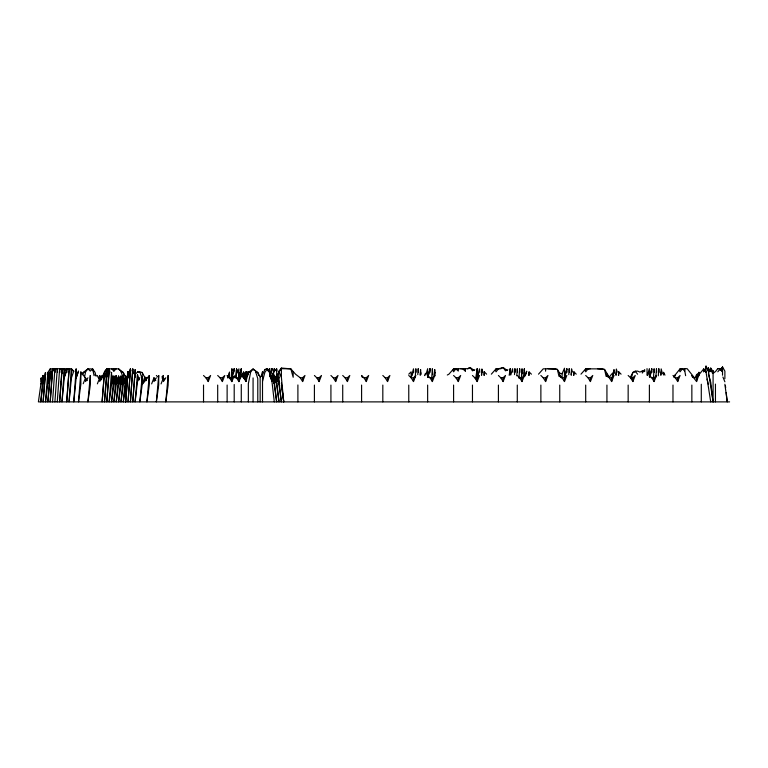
<?xml version="1.0" encoding="UTF-8"?>
<svg xmlns="http://www.w3.org/2000/svg" width="768" height="768" viewBox="0 0 768 768"><rect width="100%" height="100%" fill="white"/><g stroke="black" fill="none" stroke-linecap="round" stroke-linejoin="round"><path stroke-width="1.15" d="M52.55 401.885L54.912 368.717L71.424 368.842L73.786 371.242M54.912 401.885L57.274 368.717L57.523 372.269M57.274 401.885L59.635 368.717L59.885 372.374M59.635 368.832L61.987 368.717L59.635 401.885L61.987 371.069L62.774 373.094M132.758 368.736L130.406 401.885L132.758 369.005L133.094 373.699M415.258 377.011L415.843 368.717L416.102 372.269M417.782 374.65L418.205 368.736M431.683 378.202L432.365 368.726L432.778 374.784M514.502 374.64L514.925 368.832M516.778 375.821L517.286 368.717L517.536 372.269M518.966 378.269L519.648 368.832M521.328 378.192L522 368.717L522.595 370.829M523.776 377.107L524.362 368.842L524.611 372.384M568.762 374.64L569.184 368.842M571.123 374.746L571.546 368.842L572.429 372M653.434 378.192L654.115 368.717L654.365 372.269M655.882 377.011L656.467 368.717L656.726 372.269M658.32 375.821L658.829 368.842M660.768 374.784L661.19 368.899L662.371 373.411M710.563 371.078L710.726 368.707L713.088 371.011L713.674 373.2M76.147 368.957L73.786 401.885L76.147 377.904L76.147 368.957L76.397 372.48M231.168 378.326L231.84 368.899L234.202 371.04L234.202 368.726L231.84 377.155L231.84 368.899M235.968 377.155L236.563 368.918L237.082 371.184M420.144 375.283L420.566 369.504L420.902 374.131M434.218 376.445L434.717 369.504L434.976 372.979M481.478 374.832L481.901 368.957L482.784 372.077M615.946 374.89L616.368 369.014L617.251 372.115M235.949 378.029L236.563 369.677L238.915 372.806L240.096 378.24M52.55 371.078L50.198 401.885L52.55 368.842L54.912 368.717M69.072 371.078L66.71 401.885L69.072 368.832L69.658 370.915M130.406 371.078L128.045 401.885L130.406 368.842L130.992 370.915M521.462 378.182L522 371.078L522.787 373.094M80.861 371.981L78.499 401.885L80.861 384.24L80.861 371.981L87.35 380.602M109.171 371.856L106.81 401.885L109.171 368.899L110.054 372.288M128.045 371.981L125.683 384.24L125.683 401.885L128.045 371.981L128.832 373.987M229.008 378.01L229.478 372.038L229.104 377.597M245.539 377.597L246 371.818L248.352 372L248.352 374.736M262.147 376.445L262.512 371.827L261.648 376.358M420.374 374.669L420.566 372.298L420.758 374.669M481.632 375.293L481.901 371.827M483.984 375.293L484.262 371.827L486.614 374.17M528.806 375.389L529.085 371.933L531.437 374.179M571.267 375.293L571.546 371.827M573.629 375.293L573.907 371.827L576.259 374.17M616.09 375.302L616.368 371.837M618.451 375.293L618.73 371.827L621.082 374.17M660.912 375.331L661.19 371.866M44.294 378.518L43.114 375.485L40.762 401.885L43.114 383.741L45.475 372.557L43.114 401.885L45.475 372.653L45.667 374.899M47.837 372.557L45.475 401.885L47.837 383.664L50.198 372.48L47.837 401.885L50.198 377.904L50.198 368.899L52.55 368.832L54.125 370.32M98.554 378.518L99.734 375.485L99.734 381.494L104.458 372.374L102.096 401.885L104.458 371.866L106.81 368.842L118.608 368.842L123.322 372.49L126.624 379.114M238.445 378.614L238.915 372.806L239.779 377.472M434.438 375.917L434.717 372.374L435.005 375.917M663.36 374.736L663.542 372.374L664.963 375.139M137.482 374.678L135.12 401.885L137.482 381.437L137.482 374.678L139.45 379.824M149.27 375.523L146.918 401.885L149.27 385.027L149.27 375.523L142.195 384.518L139.843 401.885L142.195 376.022L142.416 378.374M124.502 380.275L123.322 376.042L120.97 401.885L123.322 384.518L125.683 376.042L123.322 401.885L125.683 384.24M71.683 372.374L71.424 368.832L71.424 377.837L69.072 401.885L71.424 368.832L73.2 371.107M125.683 401.885L128.045 371.827L130.406 371.194M475.67 378.653L477.178 368.736L477.35 371.098M509.194 375.341L510.211 368.736L510.374 371.098M710.083 371.616L710.726 368.102L711.254 370.224M244.714 378.634L246 371.818L246 381.437L243.638 377.808L241.277 376.042L238.915 377.827L236.563 377.827L234.202 376.042L231.84 377.818L229.478 377.779L227.126 375.523L227.914 377.539M710.294 370.944L710.726 368.707M84.509 377.261L85.584 371.866L87.936 368.842L92.659 369.005L95.021 372.298L95.904 375.658M260.15 401.885L260.15 376.906L257.789 372.48L253.075 368.966L250.714 371.866L248.352 383.731L248.352 401.885M704.832 371.51L706.013 366.115L708.365 371.155M268.877 371.798L269.587 368.592L269.75 370.963M707.894 370.022L708.365 367.891L709.786 371.136M269.117 370.819L269.587 368.698L268.013 370.234M649.862 377.155L651.754 368.717L652.003 372.269M272.208 377.952L274.301 368.698L274.896 370.81M649.92 376.944L651.754 368.832M611.914 378.768L614.006 369.581L614.266 373.171M239.184 377.875L241.277 368.861L241.45 371.222M239.971 374.544L241.277 368.966M566.822 368.794L564.47 378.605L566.822 368.669L567.082 372.221M43.901 378.682L43.114 375.485L40.762 385.075L38.4 401.885L729.6 401.885M430.003 368.832L427.901 377.203L430.003 368.63L430.253 372.192M244.522 378.038L246 372.326L246.182 374.688M271.949 368.688L269.885 376.723L271.949 368.573L272.112 370.954M246 381.437L248.352 372.49L253.075 368.966L254.256 370.416M262.512 381.37L264.864 372.384L267.226 369.072L269.587 372.384L271.949 381.437L274.301 401.885M631.402 378.058L632.88 372.442L635.242 371.184L637.594 371.088L639.955 372.077L642.317 370.973L643.891 371.376M82.637 374.707L83.222 372.49L87.936 368.842L90.298 371.078L92.659 369.005L94.07 375.667M453.005 370.944L453.59 368.842L460.666 368.717L463.027 368.832L465.389 371.069L465.389 368.717L467.75 368.65L470.102 367.498L474.038 370.32M679.469 370.963L680.064 368.842L687.139 368.669L694.214 377.52M408.768 374.17L411.13 371.827L411.13 377.27L413.491 368.842L413.741 372.384M425.875 375.034L427.642 368.717L427.642 377.059M495.466 370.944L496.051 368.842L500.774 368.736L503.136 367.498L507.062 370.32M585.11 370.944L585.696 368.842L588.058 368.717M66.96 372.374L66.71 368.832L64.349 377.155L61.987 401.885L64.349 368.717L65.923 370.282M237.744 372.998L238.915 368.822L238.915 381.61L236.563 377.827M510.797 374.986L512.563 368.717L512.822 372.269M477.178 368.736L477.178 377.088L479.539 368.842L479.798 372.384M101.501 379.757L102.096 375.485L100.915 378.518M272.237 378.096L274.301 370.992L274.301 368.698M647.366 375.158L649.392 368.65L649.392 376.906M612.662 376.666L614.006 372.336L611.645 374.054L609.293 377.194L604.57 369.456L597.494 368.717M704.995 370.79L706.013 367.574M697.248 377.318L698.928 372.192L698.928 375.763M674.333 377.664L675.341 374.726L680.064 368.842L682.416 368.957L684.778 370.954L685.632 375.667M692.64 377.51L691.853 375.485L696.576 381.552L698.928 374.726L703.651 368.966L706.013 371.827L710.726 401.885M71.424 377.837L73.786 371.078M113.107 379.949L111.533 384.451L109.171 401.885L111.533 372.374L111.533 384.451L113.885 376.022L115.066 380.275M43.114 383.741L45.082 378.154M122.736 380.669L120.97 377.827L118.608 384.518L116.246 401.885L118.608 376.042L119.789 380.275M130.013 372.307L128.045 377.904L130.406 368.842L130.57 371.203M146.323 380.63L144.557 377.818L142.195 384.518L142.195 376.022M279.024 371.194L276.662 377.894L279.024 371.827M525.149 375.667L526.723 371.194L525.149 375.878M697.363 377.28L698.928 373.085L696.576 374.563L695.155 377.741M41.942 378.547L43.114 375.485L43.325 377.779M40.762 383.856L42.73 378.758M113.885 383.904L115.459 379.824M151.632 383.904L153.994 377.779L155.76 380.621M161.069 383.904L163.43 377.779L164.611 379.67M231.84 377.155L233.808 372.058M66.317 372.077L64.349 377.155L64.349 368.717L64.598 372.269M97.373 383.856L99.734 377.77L102.096 377.779M162.25 378.518L163.43 375.485L161.856 377.011M205.891 377.779L208.253 381.562L210.614 375.485L208.253 377.779L205.891 377.779L203.53 375.485M273.13 378.518L274.301 375.485L276.662 381.562L279.024 401.885L276.662 385.075M275.482 378.518L276.662 375.485L279.024 381.562L281.386 401.885L279.024 385.075M277.843 378.518L279.024 375.485L279.024 381.562L277.843 379.67M300.25 377.77L302.611 381.562L304.973 375.475L302.611 377.75L300.25 377.77L295.536 374.208L290.822 368.842L281.386 368.669L279.024 371.76L281.386 377.251L283.738 401.885L281.386 385.075M316.771 377.779L319.123 381.562L321.485 375.485L319.123 377.779L316.771 377.779L314.41 375.485M333.283 377.779L335.635 381.562L337.997 375.485L335.635 377.779L333.283 377.779L330.922 375.485M345.072 377.779L347.434 381.562L349.795 375.485L347.434 377.779L345.072 377.779L342.72 375.485M363.946 377.779L366.307 381.562L368.669 375.485L366.307 377.779L363.946 377.779L361.594 375.485L362.371 377.51M385.181 377.779L387.542 381.562L389.894 375.485L387.542 377.779L385.181 377.779L382.819 375.485M411.13 377.779L413.491 381.562L415.843 375.485L413.491 377.779L411.13 377.779L408.768 375.485M430.003 377.779L432.365 381.562L434.717 375.485L432.365 377.779L430.003 377.779L427.642 375.485L428.429 377.51M455.952 377.779L458.314 381.562L460.666 375.485L458.314 377.779L455.952 377.779L453.59 375.485M474.826 377.779L477.178 381.562L479.539 375.485L477.178 377.779L474.826 377.779L472.464 375.485M500.774 377.779L503.136 381.562L505.488 375.485L503.136 377.779L500.774 377.779L498.413 375.485M519.648 377.779L522 381.562L524.362 375.485L522 377.779L519.648 377.779L517.286 375.485M543.235 377.779L545.597 381.562L547.949 375.485L545.597 377.779L543.235 377.779L540.874 375.485M562.109 377.779L564.47 381.562L566.822 375.485L564.47 377.779L562.109 377.779L559.747 375.485L560.534 377.51M588.058 377.779L590.419 381.562L592.771 375.485L590.419 377.779L588.058 377.779L585.696 375.485M609.293 377.779L611.645 381.562L614.006 375.485L611.645 377.779L609.293 377.779L606.931 375.485M630.518 377.779L632.88 381.562L635.242 375.485L632.88 377.779L630.518 377.779L628.157 375.485M651.754 377.779L654.115 381.562L656.467 375.485L654.115 377.779L651.754 377.779L649.392 375.485M675.341 377.779L677.702 381.562L680.064 375.485L677.702 377.779L675.341 377.779L672.979 375.485M712.301 373.027L713.088 371.011L713.27 373.382M44.294 378.547L45.082 376.531M220.051 377.779L222.403 381.562L224.765 375.523L222.403 377.779L220.051 377.779L217.69 375.485M83.222 383.731L85.584 377.712L85.584 381.552L87.936 377.779M125.683 383.731L127.258 379.718M246.394 376.992L248.352 372M477.178 377.088L478.752 373.075M227.52 377.923L229.478 372.97M106.416 372.95L104.458 377.818L106.81 368.899L106.982 371.251M108.778 372.182L106.81 377.059L104.458 401.885L106.81 368.899L106.81 377.059L109.171 368.899L109.344 371.251M241.67 376.637L243.638 371.866L244.09 377.635M424.493 375.629L425.28 373.757L427.642 372.192M229.478 377.779L231.84 381.61L234.202 376.042L234.989 377.894M238.915 381.61L241.277 376.042M411.13 377.27L413.021 372.912M562.109 378.326L562.109 373.661L564.47 368.227L564.47 381.562M270.998 377.606L271.949 375.475L274.301 381.562L276.662 401.885L274.301 385.075M241.747 376.541L243.638 372.346L244.819 378.038M647.501 375.206L648.451 373.133M260.15 376.906L262.512 374.659L264.864 369.523L267.226 369.072L264.864 369.523M708.845 371.923L710.726 368.102L710.726 371.098M630.518 377.03L632.88 372.442L635.242 371.818M82.282 374.304L83.222 372.49L85.584 371.866M45.005 377.914L43.114 381.437L43.114 375.485M42.528 378.701L40.762 381.6L40.762 378.336L42.336 377.933M123.322 381.61L125.683 377.818L123.322 384.518L123.322 377.827L124.502 379.718M47.837 380.688L49.603 377.856M115.661 378.73L113.885 381.562L113.885 377.818L115.661 380.669M116.246 381.61L118.608 377.818L120.374 380.669M118.608 381.61L120.97 377.827L121.757 380.054M120.97 381.61L123.322 377.827L120.97 384.518L118.608 401.885L120.97 376.042L122.15 380.275M156.355 377.779L153.994 381.562L153.994 377.779M165.792 377.779L163.43 381.562L163.43 377.779M137.482 381.437L139.843 377.693M50.198 368.899L47.837 372.374L47.837 383.664L49.411 379.162L47.837 374.784L50.198 371.856L52.55 371.242L50.198 377.904L52.55 368.842L53.146 370.915M111.533 380.87L113.885 377.693M724.886 378.672L724.886 371.126L722.525 366.95L720.163 370.109L722.525 367.44M720.163 368.602L722.525 371.808L720.163 368.602L717.802 368.582L715.45 371.645L713.088 372.95L710.726 370.906L708.365 371.837M293.174 371.818L293.174 377.27L290.822 368.842L281.386 368.054L279.024 371.03L279.024 374.17M496.051 371.827L498.413 368.842L503.136 367.498L505.488 370.819L507.85 369.782M585.696 371.827L588.058 368.842L590.419 368.717M698.928 374.726L696.576 377.712L694.214 377.779M673.574 376.934L675.341 374.726M104.458 371.827L106.81 368.957L109.171 368.717M680.064 371.827L682.416 368.717M453.59 371.827L455.952 368.717M717.802 371.808L720.163 368.938L717.802 368.582M136.301 373.363L137.482 371.99L142.195 372.499L145.968 379.709M491.338 374.17L496.051 368.842L498.413 368.842M538.522 374.17L543.235 368.842L555.034 368.736L557.386 369.437L559.747 373.267L559.747 376.493M580.982 374.17L585.696 368.842L602.208 368.89L604.57 369.456L606.144 376.416M111.533 368.717L113.885 371.069L116.246 368.832M274.301 370.992L276.662 368.842L276.835 371.203M467.75 368.851L470.102 367.498L472.464 370.819L474.826 369.782M447.302 375.014L448.877 374.218L453.59 368.842L455.952 368.957L458.314 371.069L458.314 368.717M243.638 377.808L246 377.03L248.352 372.49L250.714 371.866M465.389 368.717L460.666 368.717M271.949 377.779L279.024 377.779M45.475 377.779L43.114 377.779L44.294 379.632M137.482 371.99L142.195 372.499L142.79 374.736M559.747 373.267L562.109 373.661M255.437 371.866L257.789 372.48L258.672 375.552M120.97 371.866L123.322 372.49L124.214 375.859M144.557 377.03L146.918 377.77M125.683 377.088L127.258 377.904M156.355 375.485L157.93 377.011M465.389 371.069L463.027 368.832M40.762 378.336L42.336 380.112M706.013 371.952L703.651 368.966L703.651 371.952M270.173 375.418L271.949 377.654L271.949 375.475L274.301 383.856L271.949 374.976L274.301 384.365M95.021 374.659L96.192 376.147M635.242 371.184L637.594 374.208M118.608 368.842L119.789 370.358M99.734 377.77L100.915 379.603M275.482 379.67L276.662 381.562L276.662 368.842M273.13 379.67L274.301 381.562L274.301 375.485L276.662 383.856L274.301 374.976L276.662 384.365M117.034 378.691L116.246 375.523L113.885 401.885L116.246 384.518L116.246 377.779L118.022 380.621M244.013 377.069L243.638 372.346L243.638 376.733L244.579 378.576M93.6 371.568L92.659 369.005M722.918 377.011L724.886 381.802M99.734 375.485L101.309 379.536M97.373 375.485L98.16 377.51M116.246 377.779L117.034 379.824M128.045 371.827L128.832 373.891M608.112 377.213L606.931 374.054L606.931 376.397M126.47 380.026L125.683 377.818L126.864 379.709L125.683 381.552L125.683 376.042M113.107 379.219L111.533 374.784L111.84 378.317M139.843 372L141.802 377.578M119.395 380.054L118.608 377.827L116.246 384.518L118.608 376.042L118.925 379.565M113.885 377.818L114.672 380.054M269.981 375.802L271.949 381.437M243.638 376.733L244.31 378.73M255.437 371.251L257.789 378.624L257.789 401.885M120.97 371.242L123.322 378.624M708.365 374.054L710.726 382.195L713.088 401.885L713.088 371.011M276.662 375.485L279.024 383.856L276.662 374.976L279.024 384.365L276.662 374.928M267.226 368.717L267.821 370.819M61.987 368.717L62.582 370.819M236.563 369.677L237.082 371.779M707.059 379.094L708.365 384.394M558.96 376.301L557.386 369.437L547.949 368.717M234.202 368.726L234.672 370.934M708.365 370.646L713.088 401.885M724.886 384.24L727.238 401.885L726.192 392.506M281.386 383.002L283.738 401.885M725.405 385.469L725.664 387.821M123.648 379.565L123.322 376.042L120.97 384.518L120.97 377.827M121.286 379.565L120.97 376.042L118.608 384.518L118.608 377.155M114.211 379.555L113.885 376.022L111.533 401.885L113.885 385.027L116.246 375.523L116.554 378.97M47.837 374.784L48.038 377.146M663.734 374.736L663.542 372.374L663.542 374.65M135.494 377.098L135.12 372.384L132.758 401.885L135.12 369.504L135.37 372.979M104.458 372.374L104.64 374.736M658.829 368.717L659.078 372.384M569.184 368.717L569.434 372.384M519.648 368.717L519.898 372.374M514.925 368.717L515.184 372.269M418.205 368.89L418.454 372.432M272.285 373.334L272.448 375.715M60.557 381.811L60.73 384.173M54.912 368.832L55.162 372.374M708.528 370.234L708.365 367.891L708.365 370.886M722.525 366.95L722.525 375.216M715.45 384.096L715.45 401.885M706.013 366.115L706.013 372.403M701.29 384.24L701.29 401.885M696.576 374.563L696.576 381.552M691.853 385.075L691.853 401.885M684.778 368.65L684.778 370.954M677.702 377.779L677.702 381.562M672.979 385.075L672.979 401.885M654.115 377.779L654.115 381.562M649.392 385.075L649.392 401.885M647.03 368.602L647.03 375.158M644.678 371.578L644.678 369.61L642.317 373.018L642.317 370.973M632.88 377.779L632.88 381.562M628.157 385.075L628.157 401.885M618.73 371.827L618.73 375.226M611.645 377.779L611.645 381.562M606.931 385.075L606.931 401.885M590.419 377.779L590.419 381.562M585.696 385.075L585.696 401.885M573.907 371.827L573.907 375.226M559.747 385.075L559.747 401.885M545.597 368.717L545.597 371.194M545.597 377.779L545.597 381.562M540.874 385.075L540.874 401.885M529.085 371.933L529.085 375.302M524.362 368.842L524.362 375.638M522 377.779L522 381.562M517.286 385.075L517.286 401.885M510.211 368.736L510.211 374.688M503.136 377.779L503.136 381.562M498.413 385.075L498.413 401.885M484.262 371.827L484.262 375.226M477.178 377.779L477.178 381.562M472.464 385.075L472.464 401.885M458.314 377.779L458.314 381.562M453.59 385.075L453.59 401.885M432.365 377.779L432.365 381.562M427.642 385.075L427.642 401.885M413.491 377.779L413.491 381.562M408.768 385.075L408.768 401.885M387.542 377.779L387.542 381.562M382.819 385.075L382.819 401.885M366.307 377.779L366.307 381.562M361.594 385.075L361.594 401.885M347.434 377.779L347.434 381.562M342.72 385.075L342.72 401.885M335.635 377.779L335.635 381.562M330.922 385.075L330.922 401.885M319.123 377.779L319.123 381.562M314.41 385.075L314.41 401.885M302.611 377.75L302.611 381.562M297.898 384.96L297.898 401.885M281.386 368.054L281.386 377.251M269.587 368.592L269.587 374.39M262.512 371.827L262.512 374.218M262.512 374.659L262.512 401.885M253.075 377.904L253.075 401.885M241.277 368.861L241.277 376.502M241.277 384.518L241.277 401.885M236.563 368.918L236.563 371.088M234.202 384.518L234.202 401.885M231.84 377.818L231.84 381.61M227.126 385.027L227.126 401.885M222.403 377.779L222.403 381.562M217.69 385.075L217.69 401.885M208.253 377.779L208.253 381.562M203.53 385.075L203.53 401.885M144.557 377.818L144.557 381.61M132.758 371.885L132.758 373.987M113.885 368.832L113.885 371.069M66.71 368.832L66.71 371.069M45.475 372.557L45.475 374.794M90.298 375.485L87.936 401.885L90.298 385.075L90.298 375.485M158.707 375.523L156.355 401.885L158.707 385.027L158.707 375.523M168.144 375.485L165.792 401.885L168.144 385.075L168.144 375.485M78.499 371.203L76.147 377.904L78.499 371.203"/></g></svg>
